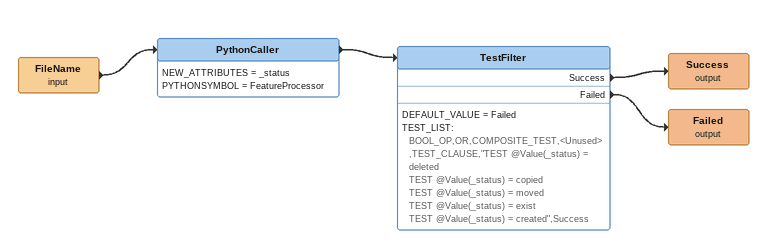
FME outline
FileName (input)
    -> PythonCaller
PythonCaller
    NEW_ATTRIBUTES = _status
    PYTHONSYMBOL = FeatureProcessor
    -> TestFilter
TestFilter
    DEFAULT_VALUE = Failed
    TEST_LIST:
      BOOL_OP,OR,COMPOSITE_TEST,<Unused>,TEST_CLAUSE,"TEST @Value(_status) = deleted
      TEST @Value(_status) = copied
      TEST @Value(_status) = moved
      TEST @Value(_status) = exist
      TEST @Value(_status) = created",Success
    Success -> Success (output)
    Failed -> Failed (output)
Success (output)
Failed (output)
